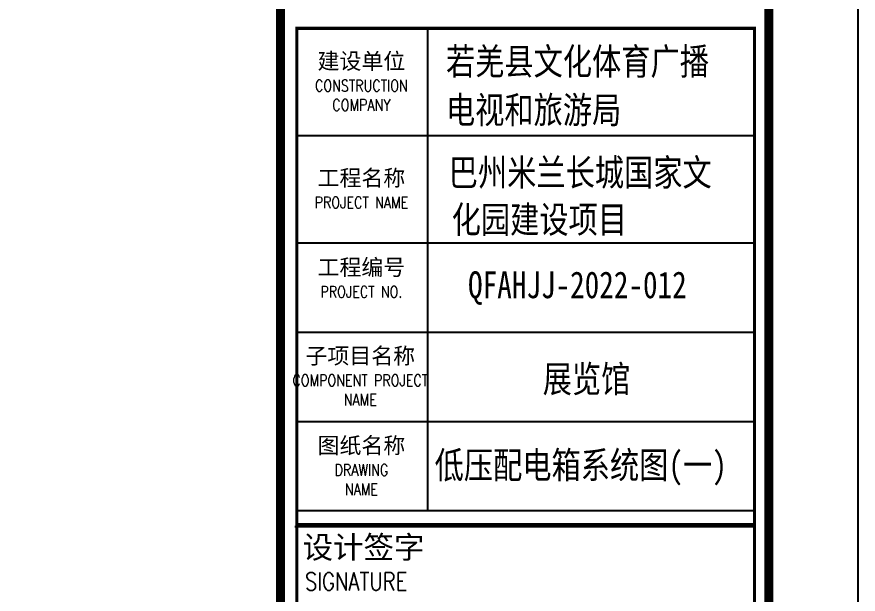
# Model space of a CAD drawing. Extents: x 815029915 to 815825525, y 579155098 to 579748855.
# Drawn here: x 815538354 to 815547777, y 579229435 to 579235898 of the extents above; entities that cross this region are included whole.
import ezdxf
from ezdxf.enums import TextEntityAlignment as Align

# ---------------------------------------------------------------- set-up
doc = ezdxf.new("R2010")
doc.units = 0
doc.header["$LTSCALE"] = 100
doc.header["$MEASUREMENT"] = 0
for name, color, linetype in [('PUB_TITLE', 4, 'Continuous'), ('TK', 7, 'Continuous'), ('zm', 1, 'Continuous')]:
    doc.layers.add(name, color=color, linetype=linetype)
doc.styles.add('-宋体', font='', dxfattribs={"width": 0.8})
doc.styles.add('CCIAD-图框(标题项)', font='')
doc.styles.add('CCIAD-图框(版权说明)', font='txt.shx', dxfattribs={"width": 0.7, "bigfont": 'gbcbig.shx'})
doc.styles.add('STYLE2', font='')
doc.styles.add('图签各称', font='')
doc.styles.add('基本字体', font='simplex.shx', dxfattribs={"height": 180, "bigfont": 'hztxt.shx'})
doc.styles.get('-宋体').set_extended_font_data('SimSun')
doc.styles.get('CCIAD-图框(标题项)').set_extended_font_data('SimHei')
doc.styles.get('STYLE2').set_extended_font_data('SimHei')
doc.styles.get('图签各称').set_extended_font_data('SimSun')

# ---------------------------------------------------------------- blocks, each defined once
blk = doc.blocks.new('CCIAD-TK-A2-图签')
at = {"layer": 'TK'}
for p, q in [((531.317, 185.398), (582.387, 185.398)), ((545.77, 185.398), (545.77, 131.398)), ((531.317, 173.398), (582.387, 173.398)), ((543.317, 173.398), (582.387, 173.398)), ((531.317, 161.398), (582.387, 161.398)), ((531.317, 151.398), (582.387, 151.398)), ((531.317, 151.398), (582.387, 151.398)), ((531.317, 141.398), (582.387, 141.398)), ((531.317, 141.398), (582.387, 141.398)), ((531.317, 131.398), (582.387, 131.398)), ((582.187, 129.628), (531.117, 129.628))]:
    blk.add_line(p, q, dxfattribs=at)
at = {"layer": 'TK', "color": 0}
for p, q in [((530.917, 129.628), (582.187, 129.628)), ((531.117, 129.855), (582.387, 129.855))]:
    blk.add_line(p, q, dxfattribs=at)
at = {"layer": 'TK'}
for points, const_width in [([(529.286, 10.457), (529.286, 410)], 1), ([(531.117, 129.855), (582.387, 129.855)], 0.347)]:
    blk.add_lwpolyline(points, dxfattribs=dict(at, const_width=const_width))
blk.add_lwpolyline([(529.286, 10.457), (584, 10.457), (584, 410)], dxfattribs=at)
at = {"layer": 'TK', "const_width": 0.347}
blk.add_lwpolyline([(531.117, 185.398), (582.387, 185.398), (582.387, 13.253), (531.117, 13.253)], close=True, dxfattribs=at)
at = {"layer": 'TK', "style": 'CCIAD-图框(标题项)'}
blk.add_text('设计签字', height=2.5, dxfattribs=at).set_placement((531.777, 126.056))
at = {"layer": 'TK', "style": 'CCIAD-图框(版权说明)', "width": 0.8}
blk.add_text('SIGNATURE', height=2, dxfattribs=at).set_placement((532.042, 122.468))
at = {"layer": 'TK', "char_height": 1.8, "attachment_point": 5, "style": '基本字体'}
for s, insert, width in [('{\\fSimHei|b0|i0|c134|p49;建设单位\\W0.8;\\P\\Fsimplex,hztxt|c134;\\H0.7224x;CONSTRUCTION \\PCOMPANY\\fKaiTi_GB2312|b0|i0|c134|p49;\\H1.3843x; }', (538.359, 179.398), 11.6), ('{\\fSimHei|b0|i0|c134|p49;工程名称\\fKaiTi_GB2312|b0|i0|c134|p49;\\H1.167x;\\W0.8;\\P\\Fsimplex,hztxt|c134;\\H0.6189x;PROJECT NAME\\H1.3846x; }', (538.359, 167.398), 11.6), ('{\\fSimHei|b0|i0|c134|p49;工程编号\\W0.8;\\P\\Fsimplex,hztxt|c134;\\H0.7222x;PROJECT NO.}', (538.359, 157.398), 11.6), ('{\\fSimHei|b0|i0|c134|p49;子项目名称\\W0.8;\\P\\Fsimplex,hztxt|c134;\\H0.7222x;COMPONENT PROJECT NAME\\H1.385x; }', (538.234, 146.398), 15.60938), ('{\\fSimHei|b0|i0|c134|p49;图纸名称\\W0.8;\\P\\Fsimplex,hztxt|c134;\\H0.7222x;DRAWING \\PNAME }', (538.359, 136.368), 11.6)]:
    blk.add_mtext(s, dxfattribs=dict(at, insert=insert, width=width))
blk = doc.blocks.new('l')
at = {"layer": 'TK'}
blk.add_lwpolyline([(815463677.3, 579451444.5), (815463677.3, 579409444.5), (815547777.3, 579409444.5), (815547777.3, 579451444.5)], close=True, dxfattribs=at)

msp = doc.modelspace()

# ---------------------------------------------------------------- linework, layer by layer
at = {"layer": 'TK'}
msp.add_lwpolyline([(815463677.3, 579259229.9), (815463677.3, 579217229.9), (815547777.3, 579217229.9), (815547777.3, 579259229.9)], close=True, dxfattribs=at)
at = {"layer": 'TK', "const_width": 100}
msp.add_lwpolyline([(815466177.3, 579218275.6), (815466177.3, 579258229.9), (815546777.3, 579258229.9), (815546777.3, 579218275.6)], close=True, dxfattribs=at)

# ---------------------------------------------------------------- block references
at = {"layer": 'TK', "xscale": 100, "yscale": 100, "zscale": 100}
msp.add_blockref('CCIAD-TK-A2-图签', (815488377.3, 579217229.9), dxfattribs=at)
at = {"layer": 'zm', "color": 1}
msp.add_blockref('l', (0, -192214.5), dxfattribs=at)

# ---------------------------------------------------------------- texts
at = {"layer": 'PUB_TITLE', "style": '-宋体', "width": 0.8}
for s, p in [('若羌县文化体育广播', (815543160.2, 579235249.3)), ('电视和旅游局', (815543160.2, 579234705.8)), ('巴州米兰长城国家文', (815543191, 579234006)), ('化园建设项目', (815543224.1, 579233479.2)), ('展览馆', (815544244.1, 579231694.1, 0))]:
    msp.add_text(s, height=300, dxfattribs=at).set_placement(p)
at = {"layer": 'zm', "ltscale": 10, "style": 'STYLE2', "width": 0.8}
msp.add_text('QFAHJJ-2022-012', height=300, dxfattribs=at).set_placement((815544632.3, 579232862.9), align=Align.MIDDLE)
at = {"layer": 'zm', "color": 1, "style": '图签各称', "width": 0.8}
msp.add_text('低压配电箱系统图(一)', height=300, dxfattribs=at).set_placement((815543033.3, 579230729.9))

doc.saveas('drawing.dxf')
